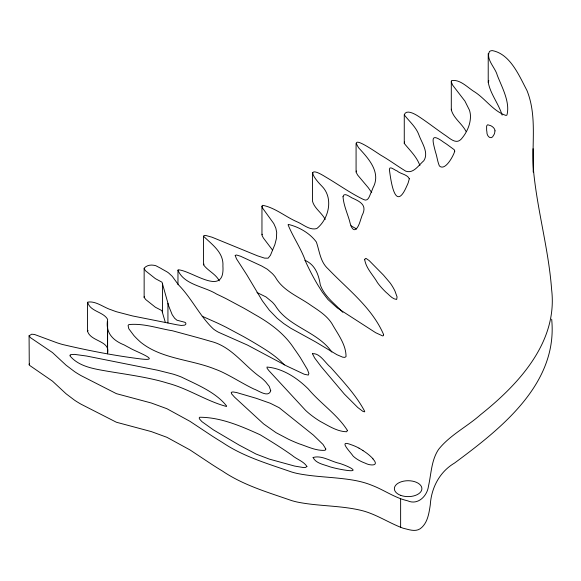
<?xml version="1.0" encoding="UTF-8"?>
<svg xmlns="http://www.w3.org/2000/svg" width="581" height="581" viewBox="0 0 581 581"><rect width="100%" height="100%" fill="white"/><g stroke="black" fill="none" stroke-linecap="round" stroke-linejoin="round"><path stroke-width="0.87" d="M404.267 114.835C406.068 109.061 414.543 113.847 417.841 115.946C427.02 121.879 435.612 128.662 444.618 134.843C449.287 137.726 455.932 145.025 461.205 139.142C466.725 132.809 470.574 124.508 470.479 115.989A65.965 38.085 0 0 0 469.47 110.187L464.916 101.087L452.708 85.233L451.277 82.015L451.582 80.621C460.312 79.031 467.923 87.985 474.982 92.118C485.723 99.162 493.676 111.552 506.058 115.459L506.959 115.023C510.285 102.016 501.933 87.303 497.278 75.276C495.397 67.701 485.651 59.385 489.449 51.513A4.212 2.433 0 0 1 492.267 50.598C510.35 53.982 519.225 75.929 526.952 90.476C537.657 117.028 531.005 145.904 533.816 173.545C537.89 212.537 548.769 250.534 551.63 289.687C557.963 342.158 518.484 384.491 480.538 414.711C466.986 426.774 449.934 435.067 438.553 449.44C431.284 460.305 431.291 473.813 428.48 486.144C427.246 496.021 417.906 505.535 407.572 500.778C394.826 497.917 384.019 489.906 371.876 485.317C362.864 481.591 353.19 479.884 343.545 478.773C328.163 476.914 312.571 476.558 297.349 473.486A51.731 29.863 0 0 1 291.488 471.954C267.841 463.689 243.475 456.71 222.479 442.49A435.648 251.515 0 0 1 211.876 435.844L190.009 421.348L166.907 408.712L151.3 403.003L116.396 393.657L81.122 375.653A118.996 68.703 0 0 1 74.55 371.615L66.074 365.195L52.486 352.573L30.532 337.714L29.079 335.803L31.701 334.198L34.526 334.474L57.011 342.79A101.283 58.478 0 0 0 62.472 344.475C88.254 350.568 114.384 355.637 140.682 358.927C163.53 361.68 134.175 350.939 129.752 347.946A188.251 108.691 0 0 1 124.254 344.976C112.714 340.357 105.212 332.659 107.652 319.448C103.541 311.641 89.772 311.576 87.709 302.12C95.974 300.718 103.745 307.625 111.559 309.956A64.636 37.315 0 0 0 116.781 311.83L132.599 315.955L177.067 324.815L181.243 325.454L184.395 325.186A3.123 1.801 0 0 0 185.441 324.597A3.428 1.975 0 0 0 185.92 323.835L185.651 322.818L184.693 322.237L176.922 320.204L174.627 318.243L172.187 314.691L168.795 306.245L162.019 282.199L155.388 278.648L145.773 271L144.146 268.792A3.689 2.128 0 0 1 144.313 268.023C146.565 265.459 150.392 264.653 153.667 265.256A12.557 7.248 0 0 1 155.824 265.706L161.126 268.487A25.15 14.518 0 0 0 162.157 269.134L166.82 271.748A30.793 17.779 0 0 1 168.621 272.976L172.266 276.345L176.355 281.959A126.004 72.748 0 0 0 178.817 285.177C191.883 298.569 199.864 316.217 213.438 329.02A42.355 24.453 0 0 0 218.521 332.259L247.55 345.114L286.549 365.914L304.262 374.244L308.279 375.072L308.881 373.43L307.422 369.552L300.355 357.664A589.548 340.372 0 0 0 293.979 348.389C284.349 333.501 269.816 322.92 254.558 314.379A587.485 339.181 0 0 0 243.737 308.112L226.096 298.663A326.202 188.331 0 0 0 216.604 294.08C204.258 286.331 184.112 284.959 177.968 270.23L178.229 269.787C192.449 270.79 225.065 297.813 222.908 266.12C223.903 252.372 211.883 244.543 203.532 236.213L204.134 235.545L206.124 235.581L211.978 237.193L257.536 255.843L264.573 258.131L268.161 258.167L270.448 255.27L274.878 244.557L276.374 238.747L276.701 232.516L275.83 228.137L273.796 223.598L262.583 208.114L261.958 206.204L262.648 205.304C274.951 207.671 285.206 216.568 296.55 221.593C302.991 224.106 309.426 230.57 316.768 228.58C328.824 218.979 333.777 198.165 321.954 186.247C310.465 174.59 307.93 165.839 325.825 177.089C338.418 184.489 350.343 193.132 363.517 199.501C368.463 202.224 369.589 195.201 371.252 192.18A313.653 181.083 0 0 0 373.009 187.779C381.332 172.535 368.623 158.598 358.847 148.061C347.714 131.756 379.255 154.502 381.39 155.534C389.735 160.371 397.498 166.144 405.727 171.141C413.483 174.039 418.712 165.04 423.825 160.726C429.112 152.534 421.603 142.679 418.857 134.785C415.902 126.796 409.169 121.335 404.267 114.835L404.267 143.42C409.859 150.399 416.809 156.768 419.903 165.578M404.267 143.42L404.572 142.011M488.222 53.605L488.222 82.19C490.277 93.948 498.694 103.687 502.115 115.125M533.22 172.078L533.075 148.736M451.299 81.231L451.299 109.816C453.521 118.313 462.12 123.659 466.049 131.451M107.47 325.237L107.47 353.822C111.029 340.408 90.52 341.948 87.549 331.119L87.549 302.534M29.079 335.803L29.275 365.166L52.486 381.158L66.074 393.78L74.55 400.2A118.996 68.703 0 0 0 81.122 404.238L116.396 422.242L151.3 431.589L166.907 437.304L190.009 449.934L211.876 464.43A435.648 251.515 0 0 0 222.479 471.075C243.475 485.302 267.841 492.281 291.488 500.539A51.731 29.863 0 0 0 297.349 502.071C318.243 506.298 339.863 505.39 360.648 510.263C375.791 513.778 388.776 522.994 403.207 528.245C408.625 529.451 415.001 532.152 420.165 528.761C427.66 523.343 428.967 513.343 430.281 504.882C431.32 487.887 439.585 471.845 454.531 463.064C500.924 428.684 558.188 383.888 551.667 319.172M312.498 172.601L312.498 201.186C314.299 208.361 321.918 212.849 325.222 219.473M371.717 192.58L368.201 187.598L357.649 175.077L356.109 172.216L356.567 170.974M488.222 82.19L488.846 80.672M272.38 249.888L263.404 238.028L262.104 235.625L262.14 234.216M219.269 280.855C215.798 273.898 207.824 270.869 203.532 264.798L204.134 264.13M87.549 331.119L88.043 330.407M451.299 109.816L451.582 109.213M29.079 364.396L29.37 363.931M144.487 296.354L144.313 296.608A3.689 2.128 0 0 0 144.146 297.378L145.773 299.585L155.388 307.233L161.859 310.581L165.389 322.586M257.013 292.519L266.025 296.949L272.351 302.171A66.002 38.106 0 0 1 275.358 305.7C288.546 327.176 317.604 331.417 331.831 352.05M202.217 316.267L216.604 322.666A326.202 188.331 0 0 1 226.096 327.248L243.737 336.697A587.485 339.181 0 0 1 254.558 342.964C265.118 349.334 275.968 355.717 284.349 364.941M350.917 225.769L356.676 229.001M359.022 448.14L363.023 450.565M304.822 260.266C315.098 264.5 318.722 274.762 320.276 284.799C324.3 296.346 334.823 303.689 342.863 312.324M372.893 458.91C380.039 466.412 370.024 465.751 365.267 463.195A37.823 21.838 0 0 1 353.945 456.833A32.921 19.006 0 0 1 352.928 455.853C350.437 451.909 337.416 439.294 351.2 444.734A41.723 24.09 0 0 1 359.007 448.147M400.629 498.956L400.629 527.541M356.08 143.238L356.08 171.823M261.958 206.204L261.958 234.789M203.532 236.213L203.532 264.798M177.968 270.23L177.968 284.523M167.931 303.289L167.931 322.942M162.491 283.397L162.491 311.982M144.146 268.792L144.146 297.378M107.616 321.489L107.616 350.074M362.951 450.602A66.837 38.586 0 0 1 373.067 458.859M494.99 130.863L494.584 133.267A23.959 13.835 0 0 1 493.734 135.046C491.294 140.725 486.537 136.208 486.893 131.829A97.1 56.059 0 0 1 486.631 130.209L486.624 126.324A11.518 6.652 0 0 1 486.856 125.627L487.43 124.937A0.857 0.494 0 0 1 487.917 124.813L490.756 125.692A12.55 7.248 0 0 1 494.947 130.304L494.99 130.863M312.455 353.691L314.619 357.932L321.126 366.575L344.315 394.041L357.743 407.484L362.842 411.333L364.41 411.871L364.759 411.471C356.117 395.051 342.863 381.238 330.647 367.308C325.229 363.06 319.935 352.878 312.455 353.691M343.015 196.676C343.618 205.02 347.184 212.842 349.53 220.802C352.529 234.375 357.344 231.144 360.656 219.662A263.81 152.309 0 0 0 362.014 215.602C367.177 205.885 361.491 202.253 353.357 198.52C350.75 197.823 344.032 191.425 343.015 196.676M454.727 151.198C453.405 155.955 445.104 171.468 439.389 165.955C437.464 161.474 437.05 156.492 435.445 151.881C432.489 140.253 429.838 131.916 443.942 142.41A91.616 52.893 0 0 1 446.804 144.284L454.066 149.6A5.36 3.094 0 0 1 454.603 150.464L454.727 151.198M409.322 178.781L408.145 182.935A177.292 102.358 0 0 1 406.664 186.327C394.957 213.227 390.875 180.56 389.379 169.579C389.379 165.142 395.015 170.545 396.99 170.879C400.418 174.031 407.317 174.293 409.322 178.781M364.715 259.772C366.153 268.509 373.278 275.191 377.519 282.729A125.598 72.516 0 0 0 381.993 288.169L382.915 289.164A149.164 86.119 0 0 0 385.907 292.185C389.197 294.756 392.284 299.157 396.67 299.447L397.07 296.927L395.015 291.175A117.471 67.817 0 0 0 393.315 287.9A111.363 64.295 0 0 0 389.996 282.787L383.445 275.067L369.16 260.578L366.11 258.458L365.246 258.603L364.715 259.772M347.358 430.339L346.734 431.748C337.133 431.625 328.461 425.757 320.189 421.37A118.299 68.297 0 0 1 310.036 414.246A116.527 67.28 0 0 1 305.606 410.397L268.996 370.758L267.173 368.412L266.969 367.061C282.736 368.339 297.203 377.97 308.293 388.958C320.48 403.483 337.212 414.369 347.358 430.339M383.605 334.554L383.511 335.593L382.676 335.934L375.704 332.731L337.321 307.974L327.96 299.513L322.353 292.207L317.451 284.356A592.794 342.245 0 0 1 305.882 262.184C301.495 249.06 293.064 237.23 288.067 224.76L288.452 224.44C298.954 226.946 309.891 233.17 316.369 242.045C319.579 251.319 320.284 262.046 328.236 269.003C348.012 289.694 371.942 307.516 383.605 334.554M270.731 390.715C268.466 398.261 258.247 390.338 253.853 389.009C242.72 383.656 232.349 376.858 221.165 371.615A74.593 43.067 0 0 0 215.086 369.138C190.75 359.29 161.845 359.196 140.798 342.325A141.234 81.543 0 0 1 133.884 335.549L128.815 328.781L128.081 325.556L128.822 324.59C143.369 323.072 158.141 328.439 172.542 330.778C185.201 334.286 197.932 337.546 210.525 341.287C231.841 346.392 243.889 365.739 260.971 377.556A72.785 42.021 0 0 1 265.778 382.022L269.25 386.438L270.731 390.715M70.119 355.151L70.032 355.957C79.045 366.793 94.449 368.928 107.601 371.244C124.639 374.113 141.815 376.423 158.598 380.606A127.21 73.446 0 0 1 167.582 383.14C188.07 388.493 206.175 400.999 226.358 406.453L226.663 406.068C215.827 392.219 196.988 384.666 181.359 377.018A82.582 47.678 0 0 0 173.058 374.106L157.538 370.213L86.525 356.022L74.412 354.366L70.918 354.628L70.119 355.151M313.101 457.501C315.839 463.536 324.271 464.568 329.906 466.812A83.555 48.245 0 0 0 341.526 469.513C363.604 473.588 348.999 466.318 339.457 463.355C330.996 461.59 321.62 454.901 313.101 457.501M325.832 449.077L325.106 450.304C316.064 451.016 307.385 446.477 298.939 443.746A155.461 89.757 0 0 1 288.663 439.33L276.106 432.707L263.6 423.898L234.586 397.193L231.55 393.795L231.245 392.349L232.879 391.928L236.532 392.524L256.308 398.334L270.318 403.272L279.149 407.695L313.377 435.089L323.08 444.509L325.832 449.077M235.203 255.393L236.46 258.785L246.707 274.639L262.292 300.711L269.337 310.203L277.224 318.337L283.768 323.595L290.849 328.287L315.483 341.839L336.936 354.708L342.732 357.184L344.765 357.373L346.029 356.64C346.153 344.504 337.568 333.77 331.831 323.464C326.791 315.614 318.744 310.559 311.14 305.49C298.859 296.637 283.049 291.001 275.358 277.115A66.002 38.106 0 0 0 272.351 273.586L267.391 269.286L261.697 266.004L240.556 256.236L236.518 255.001L235.203 255.393M306.913 466.434L305.65 467.414L303.594 467.574L294.654 466.071L269.293 459.106L256.01 454.03L239.234 445.133L213.394 429.86L201.941 421.661L199.501 418.974L199.196 417.971L199.653 417.26C220.657 417.238 241.159 426.156 260.106 434.748C270.906 441.277 281.647 447.936 291.952 455.235C296.579 459.288 303.58 461.227 306.913 466.434M400.708 495.361A13.762 7.945 0 0 0 421.879 489.035A13.762 7.945 0 0 0 401.798 481.613A13.762 7.945 0 0 0 400.708 495.361"/></g></svg>
